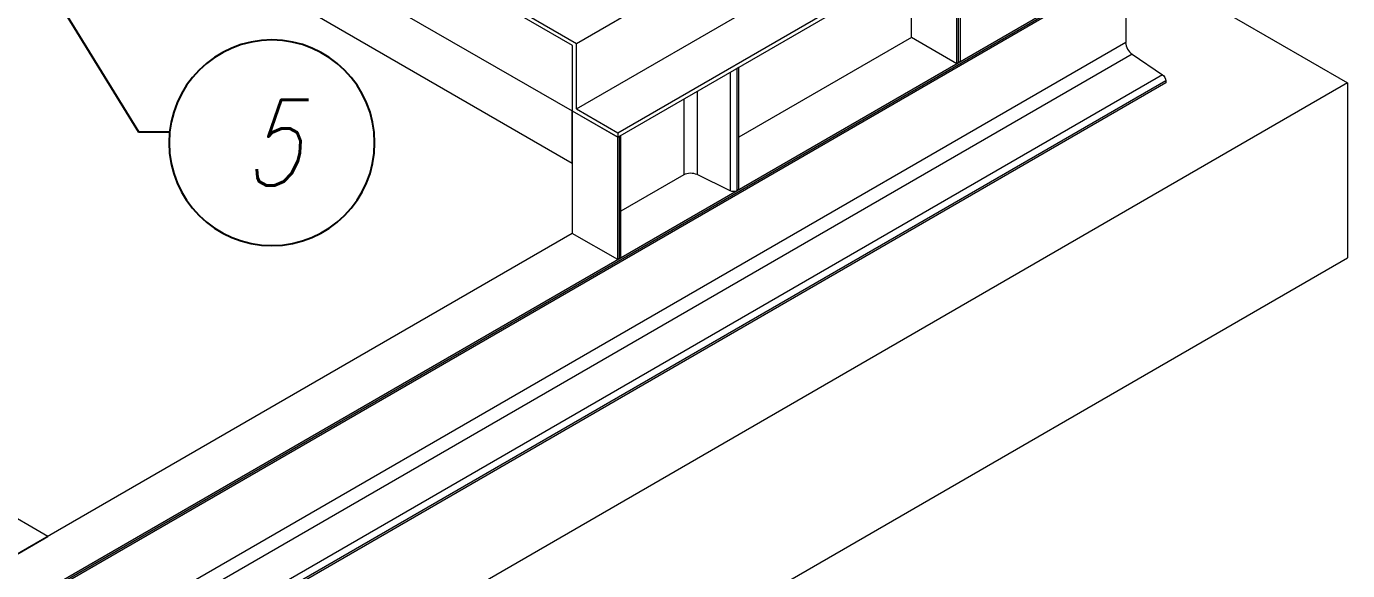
# Model space of a CAD drawing. Header units: millimetres. Extents: x -2122 to 22797, y 3569 to 89276.
# Drawn here: x 10057 to 11600, y 79346 to 79981 of the extents above; entities that cross this region are included whole.
import ezdxf
from ezdxf.enums import TextEntityAlignment as Align

# ---------------------------------------------------------------- set-up
doc = ezdxf.new("R2010")
doc.units = ezdxf.units.MM
doc.header["$LTSCALE"] = 20
doc.layers.add('IA-TEXT', color=2, linetype='Continuous')
doc.layers.add('IA-TRAZ', color=8, linetype='Continuous', lineweight=5)
doc.styles.add('ING-AMB', font='romans.shx', dxfattribs={"width": 0.75, "oblique": 15})
doc.styles.add('SALVADOR', font='romans.shx', dxfattribs={"width": 0.75, "oblique": 15})
doc.dimstyles.new('ING-AMB 16', dxfattribs={"dimscale": 16, "dimtxt": 3, "dimasz": 2.5, "dimexe": 1, "dimexo": 1, "dimgap": 1, "dimtad": 1, "dimdec": 0, "dimzin": 0, "dimdsep": 46, "dimtxsty": 'ING-AMB', "dimcen": 0.1, "dimclrd": 7, "dimclre": 7, "dimclrt": 2, "dimadec": 0, "dimazin": 0, "dimtfac": 1, "dimtdec": 0, "dimtmove": 0, "dimatfit": 0, "dimfxl": 1.25, "dimtfill": 1, "dimtolj": 1, "dimtzin": 0, "dimarcsym": 1})

# ---------------------------------------------------------------- blocks, each defined once
blk = doc.blocks.new('EJE')
blk.add_circle((0, 6), 6)
at = {"style": 'SALVADOR', "oblique": 15, "width": 0.75}
blk.add_attdef('N', text='', height=5, dxfattribs=at).set_placement((0, 6), align=Align.MIDDLE)
blk = doc.blocks.new('A$C6cb7b9ed')
at = {"color": 0, "linetype": 'Continuous', "lineweight": 0, "extrusion": (2.77556e-16, 0.816497, 0.57735)}
for p, q in [((2229.7, 3994.6), (2767.1, 4304.9)), ((2229.7, 3918.1), (2767.1, 4228.4)), ((2278, 3890.3), (2815.4, 4200.6)), ((1745.8, 4192.4), (2224.9, 3915.7)), ((2278, 3885.1), (2815.4, 4195.4)), ((2224.9, 3854.5), (1718.4, 4146.9)), ((2225.2, 3992), (1962.4, 4143.8)), ((1979.5, 4139.1), (2229.7, 3994.6)), ((2916.8, 4106.7), (869.8, 2924.8)), ((2918.1, 4111.8), (871, 2929.9)), ((2918.1, 4109.5), (871, 2927.6)), ((2674, 3970.8), (2674, 4113.7)), ((2676, 3972), (2676, 4114.9)), ((2677.7, 4115.9), (2677.7, 3974.4)), ((2886.5, 4089.2), (3130.2, 3948.5)), ((2620.9, 4001.4), (2620.9, 4083.1)), ((2871.1, 4080.3), (2871.1, 3995.6)), ((2871.1, 3995.6), (824, 2813.8)), ((2620.9, 4001.4), (2419.4, 3885.1)), ((2674, 3970.8), (2620.9, 4001.4)), ((2878.5, 3982), (831.4, 2800.1)), ((2225.2, 3915.6), (2225.2, 3992)), ((2229.7, 3918.1), (2229.7, 3994.6)), ((2878.5, 3982), (2914.2, 3957.9)), ((2417.4, 3965.6), (2419.4, 3966.7)), ((2417.4, 3822.7), (2417.4, 3965.6)), ((2419.4, 3823.9), (2419.4, 3966.7)), ((2419.4, 3966.7), (2419.4, 3966.7)), ((2676, 3972), (2674, 3970.8)), ((2914.2, 3957.9), (867.1, 2776.1)), ((2918.1, 3950.8), (871, 2768.9)), ((2409.3, 3960.9), (2409.3, 3822.5)), ((2918.1, 3950.8), (2918.1, 3948.5)), ((3130.2, 3948.5), (871, 2644.1)), ((2918.1, 3948.5), (871, 2766.6)), ((2370.6, 3938.6), (2370.6, 3841.4)), ((3130.2, 3948.5), (3130.2, 3744.4)), ((2355, 3929.6), (2355, 3841)), ((2225.2, 3915.9), (2224.9, 3915.7)), ((2224.9, 3915.7), (2225.2, 3915.9)), ((2224.9, 3915.7), (2278, 3885.1)), ((2224.9, 3915.7), (2224.9, 3772.8)), ((2224.9, 3854.5), (2224.9, 3915.7)), ((2278, 3885.1), (2225.2, 3915.6)), ((2229.7, 3918.1), (2278, 3890.3)), ((2278, 3890.3), (2278, 3885.1)), ((2278, 3885.1), (2280, 3886.3)), ((2278, 3742.2), (2278, 3885.1)), ((2280, 3743.4), (2280, 3886.3)), ((2281.7, 3745.8), (2281.7, 3887.3)), ((2409.3, 3822.5), (2370.6, 3841.4)), ((2355, 3841), (2281.7, 3798.7)), ((2419.4, 3823.9), (2417.4, 3822.7)), ((2224.9, 3772.8), (818, 2960.5)), ((2278, 3742.2), (2224.9, 3772.8)), ((871, 2440), (3130.2, 3744.4)), ((1612.5, 3419.3), (1062.5, 3736.8)), ((2280, 3743.4), (2278, 3742.2)), ((1559.5, 3388.6), (1612.5, 3419.3))]:
    blk.add_line(p, q, dxfattribs=at)
at = {"color": 0, "linetype": 'Continuous', "lineweight": 0}
for centre, major_axis, start_param, end_param in [((2879.2, 3990.9), (5.75, -9.96), -2.356194, -0.868637), ((2413.1, 3968), (6, 0), -0.788495, -0.785398), ((2275.7, 3888.7), (6, 0), -0.785398, -0.782301), ((2363.2, 3836.3), (-11.5, 0), -2.272956, -0.785398)]:
    blk.add_ellipse(centre, major_axis=major_axis, ratio=0.57735, start_param=start_param, end_param=end_param, dxfattribs=at)
at = {"color": 0, "linetype": 'Continuous', "lineweight": 0, "extrusion": (1.83839e-18, -5.55112e-17, -1)}
blk.add_ellipse((2671.7, 3974.4), major_axis=(6, 0), ratio=0.57735, start_param=0, end_param=0.785398, dxfattribs=at)
at = {"color": 0, "linetype": 'Continuous', "lineweight": 0, "extrusion": (1.12748e-16, 1.93293e-16, -1)}
blk.add_ellipse((2913.8, 3953.3), major_axis=(3, -5.2), ratio=0.57735, start_param=-2.272956, end_param=-0.785398, dxfattribs=at)
at = {"color": 0, "linetype": 'Continuous', "lineweight": 0, "extrusion": (4.75322e-17, -5.55112e-17, -1)}
blk.add_ellipse((2413.1, 3825.1), major_axis=(-6, 0), ratio=0.57735, start_param=-2.356194, end_param=-0.868637, dxfattribs=at)
at = {"color": 0, "linetype": 'Continuous', "lineweight": 0, "extrusion": (1.66653e-17, 2.22045e-16, -1)}
blk.add_ellipse((2275.7, 3745.8), major_axis=(6, 0), ratio=0.57735, start_param=0, end_param=0.785398, dxfattribs=at)

msp = doc.modelspace()

# ---------------------------------------------------------------- block references
at = {"layer": 'IA-TEXT'}
ref = msp.add_blockref('EJE', (10343.9, 79725.1, 20384.2), dxfattribs=dict(at, xscale=-20, yscale=20, zscale=20))
ref.add_attrib('N', '5', dxfattribs={"layer": '0', "height": 100, "style": 'SALVADOR', "oblique": 15, "width": 0.75}).set_placement((10343.9, 79845.1, 20384.2), align=Align.MIDDLE)
at = {"layer": 'IA-TRAZ'}
msp.add_blockref('A$C6cb7b9ed', (8469.8, 75966.5, 10192.1), dxfattribs=at)

# ---------------------------------------------------------------- leaders
at = {"layer": 'IA-TEXT'}
msp.add_leader([(10057.6, 80069.6, 20384.2), (10188.3, 79857.7, 20384.2), (10224.5, 79857.7, 20384.2)], dimstyle='ING-AMB 16', override={"dimgap": 1, "dimtad": 0}, dxfattribs=at)

doc.saveas('drawing.dxf')
